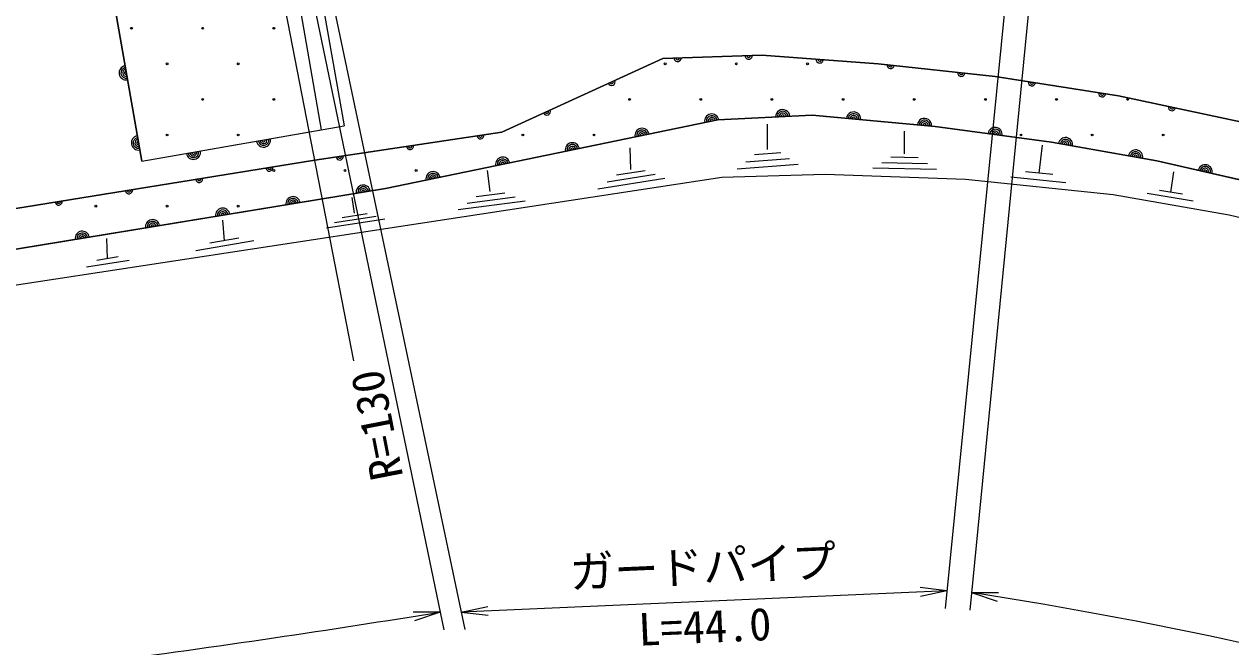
# Model space of a CAD drawing. Units: millimetres, scale not verified. Extents: x 40000 to 680000, y 20000 to 380000.
# Drawn here: x 363964 to 431800, y 259217 to 294234 of the extents above; entities that cross this region are included whole.
import ezdxf
from ezdxf.enums import TextEntityAlignment as Align

# ---------------------------------------------------------------- set-up
doc = ezdxf.new("R2010")
doc.units = ezdxf.units.MM
doc.header["$LTSCALE"] = 1000
for name, color, linetype, lineweight in [('M-BGD', 7, 'Continuous', 13), ('M-BMK-SRVR', 3, 'Continuous', 13), ('M-STR-HTXT', 7, 'Continuous', 13)]:
    doc.layers.add(name, color=color, linetype=linetype, lineweight=lineweight)
doc.styles.add('ＭＳ ゴシック', font='')
doc.styles.get('ＭＳ ゴシック').set_extended_font_data('MS Gothic')

msp = doc.modelspace()

# ---------------------------------------------------------------- linework, layer by layer
at = {"layer": 'M-BGD'}
for p, q in [((376863, 310055), (380670, 288286)), ((378144, 310279), (381951, 288510)), ((370573, 286520), (366766, 308290)), ((366766, 308290), (370573, 286520)), ((405440, 292483), (399872, 292306)), ((411967, 292007), (405440, 292483)), ((399872, 292306), (390809, 288154)), ((418545, 291288), (411967, 292007)), ((425479, 290202), (418545, 291288)), ((432608, 288689), (425479, 290202)), ((408264, 289110), (402961, 288859)), ((415174, 288483), (408264, 289110)), ((370573, 286520), (381951, 288510)), ((402961, 288859), (384280, 284991)), ((405759, 287175), (405753, 288618)), ((421721, 287595), (415174, 288483)), ((370573, 286520), (380670, 288286)), ((390809, 288154), (380311, 286581)), ((413460, 286943), (413460, 288219)), ((398069, 286065), (398027, 287281)), ((406494, 286991), (405027, 286877)), ((421022, 285855), (421206, 287420)), ((427637, 286554), (421721, 287595)), ((380311, 286581), (362805, 283756)), ((407475, 286345), (404051, 286080)), ((406985, 286668), (404539, 286479)), ((414738, 286387), (412182, 286437)), ((414226, 286716), (412693, 286746)), ((434097, 285074), (427637, 286554)), ((390159, 284823), (390021, 286003)), ((399429, 285773), (396744, 285344)), ((398882, 285991), (397271, 285733)), ((415249, 286058), (411671, 286128)), ((422528, 285308), (419425, 285620)), ((421798, 285777), (420247, 285933)), ((428430, 284774), (428595, 285924)), ((384280, 284991), (357221, 280548)), ((399977, 285555), (396217, 284954)), ((382526, 283606), (382407, 284486)), ((392131, 284281), (388371, 283792)), ((391559, 284506), (388874, 284157)), ((390988, 284731), (389377, 284521)), ((429686, 284271), (427091, 284702)), ((429079, 284666), (427781, 284882)), ((383249, 283568), (381843, 283350)), ((375222, 282053), (375137, 283206)), ((384246, 283273), (380966, 282764)), ((383748, 283420), (381404, 283057)), ((368658, 281047), (368615, 282186)), ((376873, 282044), (373614, 281485)), ((376037, 282193), (374408, 281913)), ((369866, 280951), (367471, 280573)), ((369257, 281141), (368059, 280952))]:
    msp.add_line(p, q, dxfattribs=at)
for points in [[(362805, 283756), (380311, 286581), (390809, 288154), (399872, 292306), (405440, 292483), (411967, 292007), (418545, 291288), (425479, 290202), (432608, 288689), (437241, 287558), (442540, 286025), (446692, 284655), (453256, 282319), (464032, 278002), (467158, 276588), (471757, 274475), (479259, 270873), (486660, 267063), (513758, 254769), (522581, 250706)], [(357221, 280548), (384280, 284991), (402961, 288859), (408264, 289110), (415174, 288483), (421721, 287595), (427637, 286554), (434097, 285074), (440957, 283203), (449683, 280383), (454853, 278419), (465190, 274088), (475638, 269232), (482693, 265883), (490016, 262467), (498098, 258694), (507118, 254519), (521363, 247965)], [(359708, 278995), (403188, 285637), (408993, 285799), (416874, 285508), (425179, 284660), (431698, 283510), (436409, 282394), (443531, 280541), (448963, 278692), (451390, 277795), (454783, 276433), (460945, 273687), (466080, 271387), (471774, 268686), (480124, 264734), (519716, 246564), (521111, 247396)]]:
    msp.add_lwpolyline(points, dxfattribs=at)
for centre in [(370000, 294000), (374000, 294000), (378000, 294000), (372000, 292000), (372000, 292000), (376000, 292000), (376000, 292000), (400000, 292001), (400000, 292001), (404000, 292000), (404000, 292000), (408000, 292001), (408000, 292001), (374000, 290000), (378000, 290000), (398000, 290001), (402001, 290001), (406001, 290001), (410001, 290000), (414000, 290001), (418001, 290001), (422000, 290000), (426000, 290001), (372000, 288000), (372000, 288000), (376000, 288000), (376000, 288000), (392000, 288001), (392000, 288001), (396000, 288001), (396000, 288001), (420001, 288001), (420001, 288001), (424001, 288000), (424001, 288000), (428001, 288001), (428001, 288001), (378001, 286001), (382000, 286001), (386001, 286001), (368001, 284001), (368001, 284001), (372001, 284000), (372001, 284000), (376000, 284001), (376000, 284001)]:
    msp.add_circle(centre, 50, dxfattribs=at)
for centre, radius, start, end in [((404695, 292459), 200, 181.82787, 1.82787), ((404695, 292459), 100, 181.82787, 1.82787), ((369703, 291495), 400, 99.91916, 279.91916), ((369703, 291495), 300, 99.91916, 279.91916), ((400697, 292332), 200, 181.82787, 1.82787), ((400697, 292332), 100, 181.82787, 1.82787), ((408686, 292246), 200, 175.82618, 355.82618), ((408686, 292246), 100, 175.82618, 355.82618), ((412673, 291930), 200, 173.75942, 353.75942), ((412673, 291930), 100, 173.75942, 353.75942), ((369703, 291495), 200, 99.91916, 279.91916), ((369703, 291495), 100, 99.91916, 279.91916), ((396986, 290983), 200, 204.61033, 24.61033), ((396986, 290983), 100, 204.61033, 24.61033), ((416649, 291495), 200, 173.75942, 353.75942), ((416649, 291495), 100, 173.75942, 353.75942), ((420613, 290964), 200, 171.10371, 351.10371), ((420613, 290964), 100, 171.10371, 351.10371), ((424565, 290345), 200, 171.10371, 351.10371), ((424565, 290345), 100, 171.10371, 351.10371), ((393349, 289318), 200, 204.61033, 24.61033), ((393349, 289318), 100, 204.61033, 24.61033), ((402618, 288788), 400, 11.69786, 191.69786), ((402618, 288788), 300, 11.69786, 191.69786), ((402618, 288788), 200, 11.69786, 191.69786), ((406607, 289031), 400, 2.71198, 182.71198), ((406607, 289031), 300, 2.71198, 182.71198), ((406607, 289031), 200, 2.71198, 182.71198), ((406607, 289031), 100, 2.71198, 182.71198), ((410595, 288898), 400, 354.81531, 174.81531), ((410595, 288898), 300, 354.81531, 174.81531), ((410595, 288898), 200, 354.81531, 174.81531), ((410595, 288898), 100, 354.81531, 174.81531), ((428487, 289564), 200, 168.01693, 348.01693), ((428487, 289564), 100, 168.01693, 348.01693), ((398701, 287977), 400, 11.69786, 191.69786), ((402618, 288788), 100, 11.69786, 191.69786), ((414579, 288537), 400, 354.81531, 174.81531), ((414579, 288537), 300, 354.81531, 174.81531), ((414579, 288537), 200, 354.81531, 174.81531), ((414579, 288537), 100, 354.81531, 174.81531), ((418546, 288026), 400, 352.28061, 172.28061), ((418546, 288026), 300, 352.28061, 172.28061), ((370392, 287554), 400, 99.91916, 279.91916), ((370392, 287554), 300, 99.91916, 279.91916), ((370392, 287554), 200, 99.91916, 279.91916), ((370392, 287554), 100, 99.91916, 279.91916), ((377419, 287717), 400, 189.91916, 9.91916), ((377419, 287717), 300, 189.91916, 9.91916), ((377419, 287717), 200, 189.91916, 9.91916), ((377419, 287717), 100, 189.91916, 9.91916), ((389616, 287975), 200, 188.52239, 8.52239), ((389616, 287975), 100, 188.52239, 8.52239), ((398701, 287977), 300, 11.69786, 191.69786), ((398701, 287977), 200, 11.69786, 191.69786), ((398701, 287977), 100, 11.69786, 191.69786), ((418546, 288026), 200, 352.28061, 172.28061), ((418546, 288026), 100, 352.28061, 172.28061), ((422504, 287457), 400, 350.01258, 170.01258), ((422504, 287457), 300, 350.01258, 170.01258), ((422504, 287457), 200, 350.01258, 170.01258), ((373479, 287028), 400, 189.91916, 9.91916), ((373479, 287028), 300, 189.91916, 9.91916), ((373479, 287028), 200, 189.91916, 9.91916), ((373479, 287028), 100, 189.91916, 9.91916), ((385661, 287383), 200, 188.52239, 8.52239), ((385661, 287383), 100, 188.52239, 8.52239), ((394784, 287166), 400, 11.69786, 191.69786), ((394784, 287166), 300, 11.69786, 191.69786), ((394784, 287166), 200, 11.69786, 191.69786), ((394784, 287166), 100, 11.69786, 191.69786), ((422504, 287457), 100, 350.01258, 170.01258), ((426444, 286764), 400, 350.01258, 170.01258), ((426444, 286764), 300, 350.01258, 170.01258), ((426444, 286764), 200, 350.01258, 170.01258), ((381705, 286790), 200, 188.52239, 8.52239), ((381705, 286790), 100, 188.52239, 8.52239), ((390867, 286355), 400, 11.69786, 191.69786), ((390867, 286355), 300, 11.69786, 191.69786), ((390867, 286355), 200, 11.69786, 191.69786), ((390867, 286355), 100, 11.69786, 191.69786), ((426444, 286764), 100, 350.01258, 170.01258), ((430355, 285931), 400, 347.10304, 167.10304), ((377753, 286168), 200, 189.16714, 9.16714), ((377753, 286168), 100, 189.16714, 9.16714), ((386950, 285544), 400, 11.69786, 191.69786), ((386950, 285544), 300, 11.69786, 191.69786), ((386950, 285544), 200, 11.69786, 191.69786), ((386950, 285544), 100, 11.69786, 191.69786), ((430355, 285931), 300, 347.10304, 167.10304), ((430355, 285931), 200, 347.10304, 167.10304), ((430355, 285931), 100, 347.10304, 167.10304), ((369856, 284894), 200, 189.16714, 9.16714), ((373804, 285531), 200, 189.16714, 9.16714), ((373804, 285531), 100, 189.16714, 9.16714), ((383024, 284784), 400, 9.32428, 189.32428), ((383024, 284784), 300, 9.32428, 189.32428), ((383024, 284784), 200, 9.32428, 189.32428), ((365907, 284256), 200, 189.16714, 9.16714), ((365907, 284256), 100, 189.16714, 9.16714), ((369856, 284894), 100, 189.16714, 9.16714), ((379077, 284136), 400, 9.32428, 189.32428), ((379077, 284136), 300, 9.32428, 189.32428), ((379077, 284136), 200, 9.32428, 189.32428), ((379077, 284136), 100, 9.32428, 189.32428), ((383024, 284784), 100, 9.32428, 189.32428), ((375130, 283488), 400, 9.32428, 189.32428), ((375130, 283488), 300, 9.32428, 189.32428), ((375130, 283488), 200, 9.32428, 189.32428), ((375130, 283488), 100, 9.32428, 189.32428), ((371182, 282840), 400, 9.32428, 189.32428), ((371182, 282840), 300, 9.32428, 189.32428), ((371182, 282840), 200, 9.32428, 189.32428), ((371182, 282840), 100, 9.32428, 189.32428), ((367235, 282192), 400, 9.32428, 189.32428), ((367235, 282192), 300, 9.32428, 189.32428), ((367235, 282192), 200, 9.32428, 189.32428), ((367235, 282192), 100, 9.32428, 189.32428)]:
    msp.add_arc(centre, radius, start, end, dxfattribs=at)
msp.add_open_spline([(84689, 290457), (85351, 289948), (86006, 289431), (86674, 288931), (87452, 288349), (88230, 287766), (89030, 287214), (90809, 285987), (92640, 284838), (94460, 283674), (95504, 283006), (96545, 282333), (97608, 281697), (98752, 281013), (99908, 280350), (101082, 279721), (102658, 278875), (104271, 278099), (105874, 277305), (106908, 276792), (107940, 276273), (108988, 275788), (110116, 275266), (111246, 274746), (112402, 274290), (113800, 273739), (115223, 273251), (116654, 272793), (118119, 272324), (119601, 271912), (121087, 271515), (122510, 271135), (123944, 270793), (125379, 270457), (126975, 270083), (128574, 269719), (130180, 269389), (131812, 269053), (133446, 268721), (135092, 268461), (136881, 268177), (138680, 267956), (140482, 267772), (142034, 267613), (143590, 267502), (145147, 267413), (147563, 267275), (149981, 267165), (152401, 267143), (153948, 267129), (155497, 267162), (157043, 267233), (158992, 267322), (160939, 267475), (162882, 267652), (165063, 267850), (167236, 268121), (169411, 268371), (171328, 268591), (173242, 268844), (175161, 269060), (176298, 269188), (177448, 269218), (178574, 269419), (178948, 269486), (179309, 269611), (179679, 269698), (184493, 270834), (189352, 271772), (194173, 272873), (194697, 272992), (195217, 273126), (195741, 273245), (197489, 273643), (199248, 273996), (200998, 274387), (204826, 275242), (208653, 276107), (212468, 277022), (216070, 277886), (219650, 278839), (223248, 279717), (225551, 280279), (227859, 280820), (230166, 281364), (233319, 282109), (236481, 282818), (239629, 283580), (243430, 284500), (247208, 285511), (251009, 286425), (253768, 287089), (256540, 287700), (259304, 288342), (261441, 288838), (263578, 289335), (265713, 289839), (271986, 291321), (278247, 292849), (284520, 294331), (291728, 296035), (298946, 297701), (306158, 299389), (315133, 301490), (324104, 303605), (333080, 305701), (338270, 306913), (343466, 308100), (348652, 309325), (350780, 309827), (352901, 310360), (355031, 310852), (355539, 310969), (356047, 311090), (356558, 311191), (359838, 311840), (363150, 312318), (366441, 312908), (369822, 313515), (373198, 314146), (376573, 314785), (378950, 315235), (381328, 315686), (383700, 316163), (384850, 316394), (385990, 316674), (387144, 316881), (388525, 317130), (389917, 317319), (391307, 317510), (391978, 317602), (392649, 317699), (393323, 317760), (394618, 317876), (395918, 317909), (397216, 317979), (399006, 318077), (400795, 318206), (402587, 318261), (404203, 318309), (405821, 318327), (407438, 318300), (408577, 318282), (409714, 318204), (410852, 318161), (412402, 318102), (413955, 318086), (415504, 318001), (417506, 317892), (419507, 317745), (421503, 317552), (423464, 317362), (425423, 317136), (427373, 316853), (429558, 316536), (431734, 316158), (433901, 315735), (436001, 315325), (438105, 314918), (440170, 314357), (441980, 313866), (443740, 313207), (445521, 312621), (447753, 311885), (450003, 311198), (452209, 310385), (454727, 309456), (457215, 308443), (459675, 307370), (461414, 306612), (463105, 305750), (464826, 304954), (468192, 303398), (471604, 301944), (474948, 300342), (479997, 297924), (484933, 295276), (489952, 292796), (496052, 289781), (502184, 286828), (508317, 283879), (512397, 281917), (516488, 279977), (520580, 278039), (524113, 276366), (527654, 274709), (531191, 273043)], degree=3, knots=[0, 0, 0, 0, 1, 1, 1, 2, 2, 2, 3, 3, 3, 4, 4, 4, 5, 5, 5, 6, 6, 6, 7, 7, 7, 8, 8, 8, 9, 9, 9, 10, 10, 10, 11, 11, 11, 12, 12, 12, 13, 13, 13, 14, 14, 14, 15, 15, 15, 16, 16, 16, 17, 17, 17, 18, 18, 18, 19, 19, 19, 20, 20, 20, 21, 21, 21, 22, 22, 22, 23, 23, 23, 24, 24, 24, 25, 25, 25, 26, 26, 26, 27, 27, 27, 28, 28, 28, 29, 29, 29, 30, 30, 30, 31, 31, 31, 32, 32, 32, 33, 33, 33, 34, 34, 34, 35, 35, 35, 36, 36, 36, 37, 37, 37, 38, 38, 38, 39, 39, 39, 40, 40, 40, 41, 41, 41, 42, 42, 42, 43, 43, 43, 44, 44, 44, 45, 45, 45, 46, 46, 46, 47, 47, 47, 48, 48, 48, 49, 49, 49, 50, 50, 50, 51, 51, 51, 52, 52, 52, 53, 53, 53, 54, 54, 54, 55, 55, 55, 56, 56, 56, 57, 57, 57, 58, 58, 58, 59, 59, 59, 60, 60, 60, 61, 61, 61, 62, 62, 62, 62], dxfattribs=at)
at = {"layer": 'M-BMK-SRVR'}
msp.add_line((382500, 275308), (374765, 315149), dxfattribs=at)
at = {"layer": 'M-STR-HTXT'}
for p, q in [((420981, 314183), (415738, 261378)), ((422328, 314425), (417127, 261274)), ((376558, 313152), (387559, 260181)), ((377668, 312789), (388746, 260198)), ((415837, 262373), (414327, 262557)), ((415837, 262373), (388540, 261177)), ((415837, 262373), (414349, 262058)), ((417224, 262269), (418745, 262281)), ((417224, 262269), (418666, 261787)), ((387356, 261160), (385835, 261177)), ((388540, 261177), (390028, 261492)), ((388540, 261177), (390050, 260993)), ((387356, 261160), (385912, 260683))]:
    msp.add_line(p, q, dxfattribs=at)
msp.add_arc((377371, 6163), 259188, 66.40159, 81.15505, dxfattribs=at)
msp.add_open_spline([(62867, 259953), (63736, 259332), (64590, 258687), (65475, 258088), (67987, 256391), (70564, 254791), (73142, 253197), (76032, 251409), (78941, 249651), (81886, 247956), (83497, 247029), (85110, 246102), (86768, 245261), (89005, 244125), (91296, 243094), (93595, 242087), (95108, 241424), (96640, 240803), (98177, 240200), (100121, 239438), (102075, 238700), (104047, 238014), (106068, 237311), (108108, 236657), (110156, 236037), (111774, 235547), (113399, 235077), (115037, 234660), (117389, 234060), (119760, 233539), (122135, 233043), (124641, 232518), (127155, 232025), (129681, 231605), (132059, 231210), (134447, 230881), (136839, 230587), (139150, 230303), (141464, 230034), (143786, 229868), (146537, 229671), (149294, 229565), (152052, 229539), (154977, 229510), (157903, 229599), (160826, 229718), (163934, 229845), (167044, 229981), (170140, 230287), (173428, 230613), (176689, 231178), (179962, 231635), (182918, 232048), (185870, 232482), (188826, 232893), (193007, 233474), (197195, 234003), (201374, 234600), (204642, 235067), (207900, 235595), (211167, 236067), (214678, 236575), (218196, 237034), (221708, 237535), (225263, 238042), (228813, 238589), (232369, 239092), (236170, 239629), (239978, 240114), (243779, 240649), (248943, 241376), (254099, 242158), (259261, 242895), (264161, 243595), (269064, 244270), (273965, 244961), (279466, 245737), (284967, 246509), (290466, 247297), (294180, 247830), (297891, 248388), (301606, 248914), (307373, 249732), (313149, 250486), (318915, 251310), (324339, 252085), (329752, 252933), (335177, 253706), (339456, 254315), (343743, 254868), (348024, 255473), (351469, 255959), (354910, 256479), (358355, 256970), (364902, 257903), (371458, 258765), (378000, 259725), (381122, 260183), (384237, 260682), (387356, 261160)], degree=3, knots=[0, 0, 0, 0, 1, 1, 1, 2, 2, 2, 3, 3, 3, 4, 4, 4, 5, 5, 5, 6, 6, 6, 7, 7, 7, 8, 8, 8, 9, 9, 9, 10, 10, 10, 11, 11, 11, 12, 12, 12, 13, 13, 13, 14, 14, 14, 15, 15, 15, 16, 16, 16, 17, 17, 17, 18, 18, 18, 19, 19, 19, 20, 20, 20, 21, 21, 21, 22, 22, 22, 23, 23, 23, 24, 24, 24, 25, 25, 25, 26, 26, 26, 27, 27, 27, 28, 28, 28, 29, 29, 29, 30, 30, 30, 31, 31, 31, 32, 32, 32, 33, 33, 33, 33], dxfattribs=at)

# ---------------------------------------------------------------- texts
at = {"layer": 'M-BMK-SRVR', "style": 'ＭＳ ゴシック'}
msp.add_text('R=130', height=1833, rotation=100.986, dxfattribs=at).set_placement((385816, 268902), align=Align.BOTTOM_LEFT)
at = {"layer": 'M-STR-HTXT', "style": 'ＭＳ ゴシック'}
msp.add_text('ガードパイプ', height=1833, rotation=2.51, dxfattribs=at).set_placement((402188, 262275), align=Align.BOTTOM_CENTER)
msp.add_text('L=44.0', height=1833, rotation=2.51, dxfattribs=at).set_placement((402188, 261275), align=Align.TOP_CENTER)

doc.saveas('drawing.dxf')
